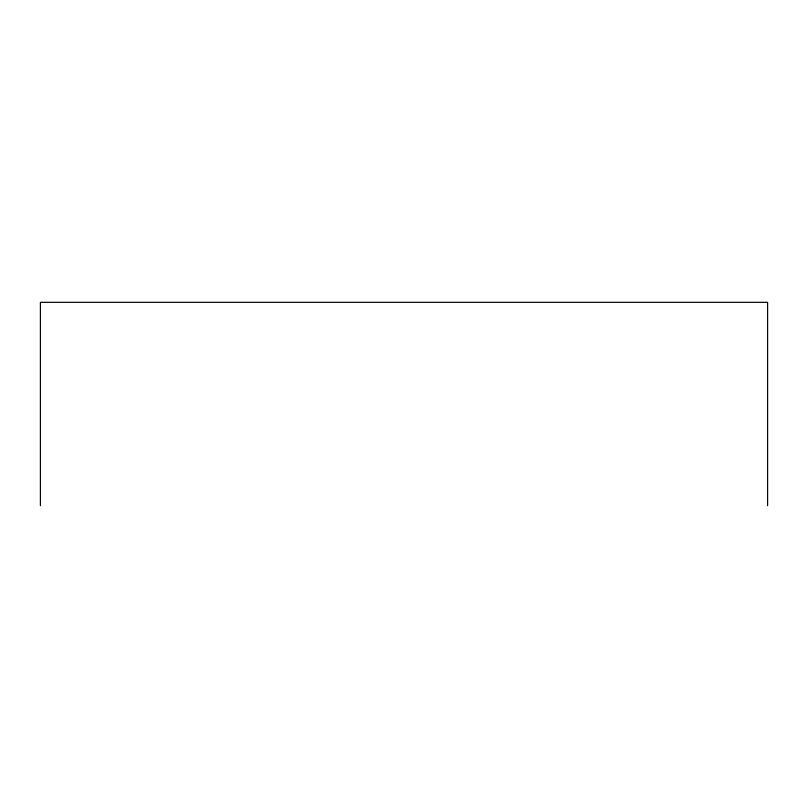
<?xml version="1.0" encoding="UTF-8"?>
<svg xmlns="http://www.w3.org/2000/svg" width="808" height="808" viewBox="0 0 808 808"><rect width="100%" height="100%" fill="white"/><g stroke="black" fill="none" stroke-linecap="round" stroke-linejoin="round"><path stroke-width="1.21" d="M767.6 505.667L767.6 302.333L40.4 302.333L40.4 505.667"/></g></svg>
